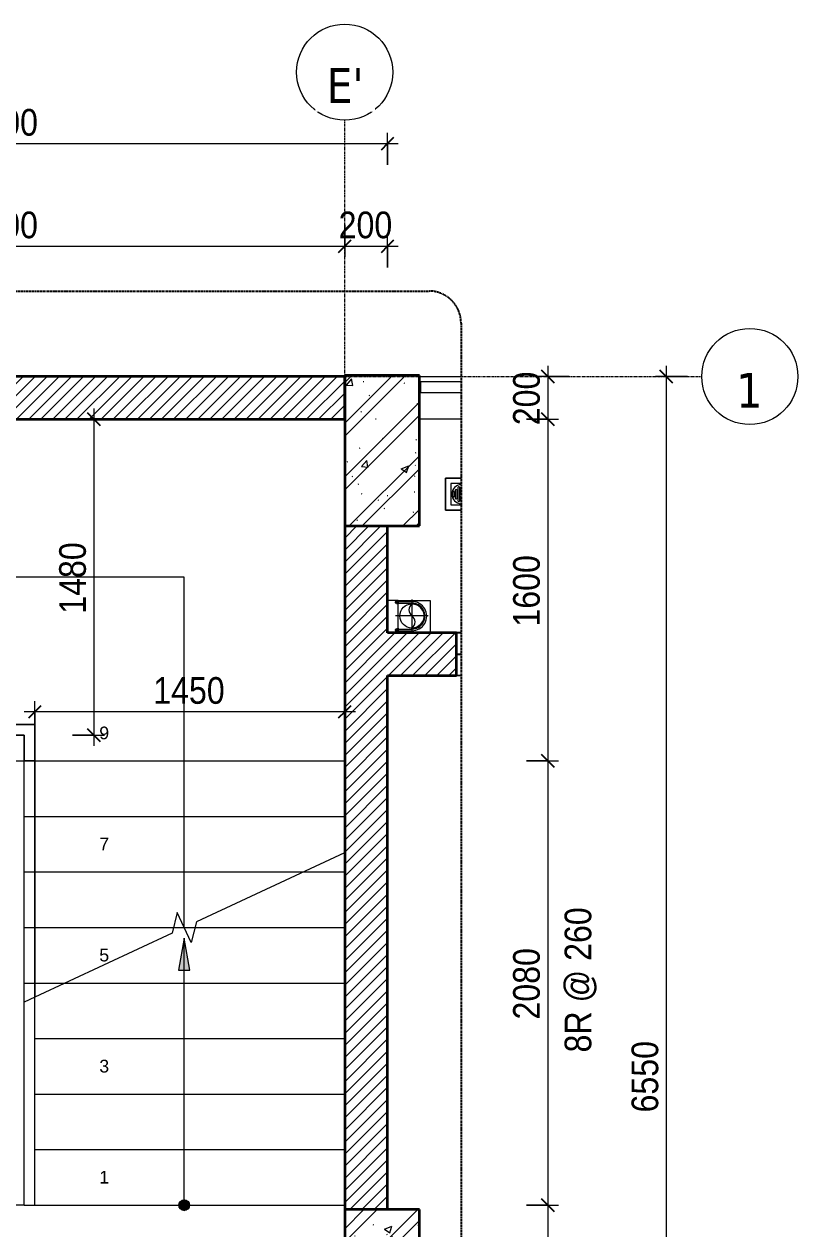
# Model space of a CAD drawing. Header units: millimetres. Extents: x 31919 to 91448, y -42770 to 34550.
# Drawn here: x 43649 to 47272, y -37644 to -32003 of the extents above; entities that cross this region are included whole.
import ezdxf

# ---------------------------------------------------------------- set-up
doc = ezdxf.new("R2010")
doc.units = ezdxf.units.MM
for name, pattern in [('Dash - Tight', [4.5, 3, -1.5]), ('Grid Line', [22.225, 12.7, -3.175, 3.175, -3.175]), ('Hidden', [7.14375, 4.7625, -2.38125]), ('IMPORT-CENTER _2_', [40.64, 25.4, -5.08, 5.08, -5.08]), ('Overhead', [3.96875, 2.38125, -1.5875])]:
    doc.linetypes.add(name, pattern=pattern)
for name, color, linetype, lineweight in [('0-3', 10, 'Continuous', 5), ('A-ANNO-DIMS', 211, 'Continuous', 9), ('A-ANNO-DIMS-50', 211, 'Continuous', 9), ('A-DETL-GENF-1', 92, 'Dash - Tight', 18), ('A-DETL-GENF-2', 254, 'Continuous', 18), ('A-DETL-GENF-3', 92, 'Hidden', 25), ('A-DETL-MBND-1', 253, 'Continuous', 18), ('A-DETL-MEDM', 33, 'Continuous', 35), ('A-DOOR', 31, 'Continuous', 18), ('A-DOOR-FRAM', 31, 'Continuous', 25), ('A-FLOR-1', 250, 'Continuous', 18), ('A-FLOR-HRAL', 11, 'Continuous', 18), ('A-FLOR-HRAL-1', 11, 'Continuous', 25), ('A-WALL', 113, 'Continuous', 18), ('A-WALL-1', 113, 'Continuous', 35), ('A-WALL-PATT-1', 111, 'Continuous', 18), ('G-IMPT', 8, 'Continuous', 18), ('G-IMPT-3', 8, 'IMPORT-CENTER _2_', 18), ('M-EQPM', 50, 'Continuous', 18), ('M-EQPM-1', 250, 'Continuous', 18), ('S-COLS-1', 9, 'Continuous', 5), ('S-COLS-2', 7, 'Continuous', 35), ('S-GRID-1', 1, 'Grid Line', 9), ('S-GRID-IDEN', 1, 'Continuous', 9), ('S-STRS', 31, 'Continuous', 18), ('S-STRS-ANNO', 31, 'Continuous', 18), ('S-STRS-MBND', 31, 'Overhead', 18), ('S-STRS-MBND-1', 31, 'Continuous', 18)]:
    doc.layers.add(name, color=color, linetype=linetype, lineweight=lineweight)
doc.styles.add('Arial', font='arial.ttf', dxfattribs={"height": 59.53})
doc.styles.add('Tahoma_B', font='tahomabd.ttf', dxfattribs={"height": 162.5})
doc.styles.add('UTM Avo', font='', dxfattribs={"width": 0.9, "height": 125})
doc.styles.get('UTM Avo').set_extended_font_data('UTM Avo')
doc.dimstyles.new('1_Dim_chi_tiet_2_5', dxfattribs={"dimscale": 304.8, "dimtxt": 124.912619, "dimasz": 0.19685, "dimexe": 0.164042, "dimexo": 0.0625, "dimgap": 0.016404, "dimtad": 1, "dimdec": 0, "dimrnd": 5, "dimzin": 0, "dimdsep": 46, "dimtxsty": 'UTM Avo', "dimblk1": 'OBLIQUE', "dimblk2": 'OBLIQUE', "dimsah": 1, "dimcen": 0.09, "dimdle": 0.164042, "dimazin": 0, "dimtfac": 1, "dimtdec": 4, "dimtix": 1, "dimtmove": 0, "dimatfit": 3, "dimfxl": 0.328084, "dimfxlon": 1, "dimtvp": 1, "dimtolj": 1, "dimtzin": 0, "dimarcsym": 2})
pattern_1 = [(45, (8113.044, 0), (-28.28427, 28.28427), [])]

# ---------------------------------------------------------------- blocks, each defined once
blk = doc.blocks.new('NCV_TKTC_KET CAU_rvt-2-TKCS_THANG BỘ TB2 - MẶT BẰNG TẦNG 2-7')
at = {"layer": 'S-COLS-1'}
blk.add_hatch(color=256, dxfattribs=at).paths.add_polyline_path([(37036.9, -34352.6), (37037.4, -34352.6), (37036.9, -33652.6)])
at = {"layer": 'A-FLOR-1'}
for p, q in [((35535.6, -37532.6), (35336.5, -37532.6)), ((37036.9, -37532.6), (37035.6, -37532.6))]:
    blk.add_line(p, q, dxfattribs=at)
at = {"layer": 'S-COLS-2'}
blk.add_line((37036.9, -33652.6), (37036.9, -34352.6), dxfattribs=at)
blk = doc.blocks.new('THU NUOC - THU NUOC-461820-TKCS_THANG BỘ TB2 - MẶT BẰNG TẦNG 2-7')
at = {"layer": 'A-DETL-MBND-1'}
for p, q in [((-66.3, 70.6), (-66.3, 41)), ((83.7, 70.6), (-66.3, 70.6)), ((83.7, 41), (83.7, 70.6)), ((58.7, 45.6), (-41.3, 45.6)), ((-41.3, 45.6), (-41.3, 41)), ((58.7, 41), (58.7, 45.6))]:
    blk.add_line(p, q, dxfattribs=at)
blk = doc.blocks.new('THU NUOC - THU NUOC-455054-TKCS_THANG BỘ TB2 - MẶT BẰNG TẦNG 2-7')
at = {"layer": 'A-DETL-MBND-1'}
for p, q in [((-66.3, -70.6), (-66.3, 2.5)), ((-41.3, 2.5), (-41.3, -45.6)), ((0.7, 1.2), (-23.3, 1.2)), ((0.7, 2.5), (0.7, 1.2)), ((16.7, 1.2), (16.7, 2.5)), ((40.9, 1.2), (16.7, 1.2)), ((58.7, -45.6), (58.7, 2.5)), ((83.7, 2.5), (83.7, -70.6)), ((-41.3, -45.6), (58.7, -45.6)), ((-23.3, -4.8), (40.9, -4.8)), ((40.9, -10.8), (-23.3, -10.8)), ((-11, -17.3), (28.5, -17.3)), ((28.5, -23.3), (-11, -23.3)), ((-1.1, -29.6), (18.5, -29.6)), ((18.5, -35.6), (-1.1, -35.6)), ((83.7, -70.6), (-66.3, -70.6))]:
    blk.add_line(p, q, dxfattribs=at)
for centre, radius, start, end in [((8.7, 4.4), 45, 182.4613, 357.5387), ((8.7, 4.4), 45, 182.4613, 357.5387), ((-23.3, 4.2), 3, 225, 270), ((40.9, 4.2), 3, 270, 315), ((-23.3, -7.8), 3, 90, 270), ((-11, -20.3), 3, 90, 270), ((-1.1, -32.6), 3, 90, 270), ((18.5, -32.6), 3, 270, 90), ((28.5, -20.3), 3, 270, 90), ((40.9, -7.8), 3, 270, 90)]:
    blk.add_arc(centre, radius, start, end, dxfattribs=at)
blk = doc.blocks.new('NCV_TKTC_TANG 2_rvt-2-TKCS_THANG BỘ TB2 - MẶT BẰNG TẦNG 2-7')
at = {"layer": 'A-FLOR-1'}
for p, q in [((37560.7, -34952.6), (37560.7, -35052.6)), ((37581.8, -35052.6), (37560.3, -35052.6)), ((37560.7, -35052.6), (37581.8, -35052.6))]:
    blk.add_line(p, q, dxfattribs=at)
at = {"layer": 'M-EQPM-1'}
for name, p, rotation in [('THU NUOC - THU NUOC-461820-TKCS_THANG BỘ TB2 - MẶT BẰNG TẦNG 2-7', (33294.6, -34194.9), 270.0000000000001), ('THU NUOC - THU NUOC-455054-TKCS_THANG BỘ TB2 - MẶT BẰNG TẦNG 2-7', (37579.2, -34194.9), 269.9999999999994)]:
    blk.add_blockref(name, p, dxfattribs=dict(at, rotation=rotation))
blk = doc.blocks.new('Top Rail Type - Top Rail_Internal_-950603-TKCS_THANG BỘ TB2 - MẶT BẰNG TẦNG 2-7')
at = {"layer": 'A-FLOR-HRAL'}
for p, q in [((35282.3, 35586), (35452.6, 35586)), ((35282.3, 35286.5), (35282.3, 35586)), ((35452.6, 35586), (36558.8, 35586)), ((35452.6, 35586), (35452.6, 35536)), ((35452.6, 35536), (35332.3, 35536)), ((35332.3, 35536), (35332.3, 35336.5)), ((36582.1, 35536), (35452.6, 35536)), ((35332.3, 35286.5), (35332.3, 35336.5)), ((35332.3, 35336.5), (35452.6, 35336.5)), ((35452.6, 35286.5), (35452.6, 35336.5)), ((35452.6, 35336.5), (37532.6, 35336.5)), ((37532.6, 35336.5), (37532.6, 35286.5)), ((35307.6, 35286.5), (35282.3, 35286.5)), ((35452.6, 35286.5), (35332.3, 35286.5)), ((37532.6, 35286.5), (35452.6, 35286.5))]:
    blk.add_line(p, q, dxfattribs=at)
blk = doc.blocks.new('Top Rail Type - Top Rail_Internal_-V8-TKCS_THANG BỘ TB2 - MẶT BẰNG TẦNG 2-7')
at = {"layer": 'A-FLOR-HRAL'}
for p, q in [((35282.3, 35586), (35282.3, 35286.5)), ((35452.6, 35586), (35282.3, 35586)), ((36558.8, 35586), (35452.6, 35586)), ((35332.3, 35536), (35332.3, 35336.5)), ((35452.6, 35536), (35332.3, 35536)), ((36582.1, 35536), (35452.6, 35536)), ((35332.3, 35336.5), (35452.6, 35336.5)), ((35452.6, 35336.5), (37532.6, 35336.5)), ((37532.6, 35336.5), (37532.6, 35286.5)), ((35307.3, 35286.5), (35452.6, 35286.5)), ((35452.6, 35286.5), (37532.6, 35286.5))]:
    blk.add_line(p, q, dxfattribs=at)
blk = doc.blocks.new('Top Rail Type - Top Rail_Internal_-952807-TKCS_THANG BỘ TB2 - MẶT BẰNG TẦNG 2-7')
at = {"layer": 'A-FLOR-HRAL'}
for p, q in [((36558.8, 35586), (36582.1, 35536)), ((37532.6, 35586), (36558.8, 35586)), ((37532.6, 35536), (37532.6, 35586)), ((37532.6, 35536), (36582.1, 35536))]:
    blk.add_line(p, q, dxfattribs=at)
blk = doc.blocks.new('TKTC_XREF_251221_MB TANG 2-7 - TKTC_XREF_260130_MB TANG 2-5_dwg_$cc-4746808-TKCS_THANG BỘ TB2 - MẶT BẰNG TẦNG 2-7')
at = {"layer": 'G-IMPT-3'}
for p, q in [((0, -0.673), (0, 0.673)), ((-0.673, 0), (0.673, 0))]:
    blk.add_line(p, q, dxfattribs=at)
at = {"layer": 'M-EQPM'}
blk.add_circle((0, 0), 0.5, dxfattribs=at)
for centre, radius, start, end in [((0, 0), 0.5, 90, 270), ((0.188, 0.25), 0.313, 126.8699, 233.1301), ((-0.188, -0.25), 0.313, 306.8699, 53.1301)]:
    blk.add_arc(centre, radius, start, end, dxfattribs=at)
blk = doc.blocks.new('TKTC_XREF_251221_MB TANG 2-7 - TKTC_XREF_260130_MB TANG 2-5_dwg_CUM U_DN100-4746796-TKCS_THANG BỘ TB2 - MẶT BẰNG TẦNG 2-7')
at = {"layer": 'G-IMPT'}
blk.add_hatch(color=256, dxfattribs=at).paths.add_polyline_path([(0, -61), (15.8, -58.9), (30.5, -52.8), (43.1, -43.1), (52.8, -30.5), (58.9, -15.8), (61, 0), (58.9, 15.8), (52.8, 30.5), (43.1, 43.1), (30.5, 52.8), (15.8, 58.9), (0, 61), (0, 57), (14.8, 55.1), (28.5, 49.4), (40.3, 40.3), (49.4, 28.5), (55.1, 14.8), (57, 0), (55.1, -14.8), (49.4, -28.5), (40.3, -40.3), (28.5, -49.4), (14.8, -55.1), (0, -57)])
for p, q in [((-79.1, 66.6), (-79.1, 63.4)), ((-76.6, 66.6), (-76.6, 63.4)), ((-74.6, 66.6), (-74.6, 63.4)), ((-72.7, 69.3), (-72.7, 60.7)), ((-66.9, 67.9), (-71.7, 67.9)), ((-66.9, 62.1), (-71.7, 62.1)), ((-65, 69), (0, 69)), ((-79.1, -63.4), (-79.1, -66.6)), ((-76.6, -63.4), (-76.6, -66.6)), ((-74.6, -63.4), (-74.6, -66.6)), ((-72.7, -60.7), (-72.7, -69.3)), ((-66.9, -62.1), (-71.7, -62.1)), ((-66.9, -67.9), (-71.7, -67.9)), ((-65, -69), (0, -69))]:
    blk.add_line(p, q, dxfattribs=at)
at = {"layer": 'G-IMPT', "flags": 128}
for points in [[(-72.7, 67.6), (-78.1, 67.6), (-78.1, 62.4), (-72.7, 62.4)], [(-71.7, 59.2), (-66.9, 59.2), (-66.9, 70.8), (-71.7, 70.8)], [(-66.9, 70.8), (-66.9, 72.7), (-65, 72.7), (-65, 57.3), (-66.9, 57.3), (-66.9, 59.2)], [(-65, 61), (0, 61), (0, 57)], [(-72.7, -62.4), (-78.1, -62.4), (-78.1, -67.6), (-72.7, -67.6)], [(-71.7, -70.8), (-66.9, -70.8), (-66.9, -59.2), (-71.7, -59.2)], [(-66.9, -59.2), (-66.9, -57.3), (-65, -57.3), (-65, -72.7), (-66.9, -72.7), (-66.9, -70.8)], [(-65, -61), (0, -61), (0, -57)]]:
    blk.add_lwpolyline(points, dxfattribs=at)
at = {"layer": 'G-IMPT'}
for centre, radius, start, end in [((-78.1, 66.6), 0.96, 90, 180), ((-78.1, 63.4), 0.96, 180, 270), ((-71.1, 69.3), 1.56, 112.6199, 247.3801), ((-67.9, 65), 4.8, 143.1301, 216.8699), ((-71.1, 60.7), 1.56, 112.6199, 247.3801), ((0, 0), 69, 270, 90), ((0, 0), 61, 270, 90), ((0, 0), 57, 270, 90), ((-78.1, -63.4), 0.96, 90, 180), ((-78.1, -66.6), 0.96, 180, 270), ((-71.1, -60.7), 1.56, 112.6199, 247.3801), ((-67.9, -65), 4.8, 143.1301, 216.8699), ((-71.1, -69.3), 1.56, 112.6199, 247.3801)]:
    blk.add_arc(centre, radius, start, end, dxfattribs=at)
blk = doc.blocks.new('TKTC_XREF_251221_MB TANG 2-7 - TKTC_XREF_260130_MB TANG 2-5_dwg_THU NUOC - THU NUOC-444531-TKCS_MB TẦNG 1-4746804-TKCS_THANG BỘ TB2 - MẶT BẰNG TẦNG 2-7')
at = {"layer": 'G-IMPT'}
for p, q in [((-23.3, -13.6), (40.9, -13.6)), ((40.9, -19.6), (-23.3, -19.6)), ((-11, -26.1), (28.5, -26.1)), ((28.5, -32.1), (-11, -32.1)), ((-1.1, -38.5), (18.5, -38.5)), ((18.5, -44.5), (-1.1, -44.5)), ((58.7, -54.4), (58.7, -6.3)), ((83.7, -79.4), (83.7, -6.3))]:
    blk.add_line(p, q, dxfattribs=at)
at = {"layer": 'G-IMPT', "flags": 128}
for points in [[(-66.3, -6.3), (-66.3, -79.4), (83.7, -79.4)], [(-41.3, -6.3), (-41.3, -54.4), (58.7, -54.4)], [(0.7, -6.3), (0.7, -7.2), (-23.3, -7.2)], [(40.9, -7.2), (16.7, -7.2), (16.7, -6.3)]]:
    blk.add_lwpolyline(points, dxfattribs=at)
at = {"layer": 'G-IMPT'}
for centre, radius, start, end in [((8.7, -4.4), 45, 182.5482, 357.4518), ((8.7, -4.4), 45, 182.5482, 357.4518), ((-23.3, -16.6), 3, 90, 270), ((-23.3, -4.2), 3, 244.125, 270), ((-11, -29.1), 3, 90, 270), ((-1.1, -41.5), 3, 90, 270), ((18.5, -41.5), 3, 270, 90), ((28.5, -29.1), 3, 270, 90), ((40.9, -4.2), 3, 270, 295.875), ((40.9, -16.6), 3, 270, 90)]:
    blk.add_arc(centre, radius, start, end, dxfattribs=at)
blk = doc.blocks.new('TKTC_XREF_251221_MB TANG 2-7 - TKTC_XREF_260130_MB TANG 2-5_dwg_THU NUOC - THU NUOC-444531-TKCS_MB TẦNG 1-V9-TKCS_THANG BỘ TB2 - MẶT BẰNG TẦNG 2-7')
at = {"layer": 'G-IMPT', "flags": 128}
for points in [[(83.7, 44.2), (83.7, 70.6), (-66.3, 70.6), (-66.3, 44.2)], [(58.7, 44.2), (58.7, 45.6), (-41.3, 45.6), (-41.3, 44.2)]]:
    blk.add_lwpolyline(points, dxfattribs=at)
blk = doc.blocks.new('TKTC_XREF_251221_MB TANG 2-7 - TKTC_XREF_251221_MB TANG 2-7-2039446-TKCS_THANG BỘ TB2 - MẶT BẰNG TẦNG 2-7')
at = {"layer": 'M-EQPM'}
for p, q in [((1049.4, 20199.8), (1199.8, 20199.8)), ((1049.4, 20050.1), (1049.4, 20199.8)), ((1199.8, 20199.8), (1199.8, 20050.1)), ((1049.2, 20050), (1049.5, 20000.2)), ((1199.6, 20050), (1049.2, 20050)), ((1199.8, 20050.1), (1049.4, 20050.1)), ((1200, 20000.2), (1199.6, 20050)), ((1049.5, 20000.2), (1200, 20000.2)), ((1000.4, 16297.7), (1150.1, 16297.7)), ((1000.4, 16147.3), (1000.4, 16297.7)), ((1150.1, 16297.7), (1150.1, 16147.3)), ((1200, 16297.9), (1150.2, 16297.5)), ((1150.2, 16297.5), (1150.2, 16147.1)), ((1150.1, 16147.3), (1000.4, 16147.3)), ((1150.2, 16147.1), (1200, 16147.4))]:
    blk.add_line(p, q, dxfattribs=at)
for name, p in [('TKTC_XREF_251221_MB TANG 2-7 - TKTC_XREF_260130_MB TANG 2-5_dwg_THU NUOC - THU NUOC-444531-TKCS_MB TẦNG 1-4746804-TKCS_THANG BỘ TB2 - MẶT BẰNG TẦNG 2-7', (542.3, 20351.2)), ('TKTC_XREF_251221_MB TANG 2-7 - TKTC_XREF_260130_MB TANG 2-5_dwg_THU NUOC - THU NUOC-444531-TKCS_MB TẦNG 1-V9-TKCS_THANG BỘ TB2 - MẶT BẰNG TẦNG 2-7', (542.3, 16054.4))]:
    blk.add_blockref(name, p)
for name, p, xscale, yscale, zscale, rotation in [('TKTC_XREF_251221_MB TANG 2-7 - TKTC_XREF_260130_MB TANG 2-5_dwg_$cc-4746808-TKCS_THANG BỘ TB2 - MẶT BẰNG TẦNG 2-7', (1121, 20115), 113.7150000000073, 113.7150000000073, 113.7150000000073, 269.9990086637467), ('TKTC_XREF_251221_MB TANG 2-7 - TKTC_XREF_260130_MB TANG 2-5_dwg_CUM U_DN100-4746796-TKCS_THANG BỘ TB2 - MẶT BẰNG TẦNG 2-7', (1121.9, 20115), 0.9975000000000007, 0.9975000000000007, 0.9975000000000007, 90.00099133829461), ('TKTC_XREF_251221_MB TANG 2-7 - TKTC_XREF_260130_MB TANG 2-5_dwg_$cc-4746808-TKCS_THANG BỘ TB2 - MẶT BẰNG TẦNG 2-7', (1085.2, 16218.9), 113.7150000000073, 113.7150000000073, 113.7150000000073, 359.9990086636432), ('TKTC_XREF_251221_MB TANG 2-7 - TKTC_XREF_260130_MB TANG 2-5_dwg_CUM U_DN100-4746796-TKCS_THANG BỘ TB2 - MẶT BẰNG TẦNG 2-7', (1085.2, 16219.8), 0.9975000000000006, 0.9975000000000006, 0.9975000000000006, 180.000991338195)]:
    blk.add_blockref(name, p, dxfattribs=dict(xscale=xscale, yscale=yscale, zscale=zscale, rotation=rotation))
blk = doc.blocks.new('Railing - 50 x 10mm-1251311-TKCS_THANG BỘ TB2 - MẶT BẰNG TẦNG 2-7')
at = {"layer": 'A-FLOR-HRAL-1'}
for p, q in [((25, 5), (-25, 5)), ((-25, 5), (-25, 0)), ((25, 0), (25, 5))]:
    blk.add_line(p, q, dxfattribs=at)
blk = doc.blocks.new('Railing - Railing-3231146-TKCS_THANG BỘ TB2 - MẶT BẰNG TẦNG 2-7')
at = {"layer": 'A-FLOR-HRAL'}
for p, q in [((33677.6, 37581.8), (33677.6, 37391.9)), ((33727.6, 37391.9), (33727.6, 37581.8))]:
    blk.add_line(p, q, dxfattribs=at)
blk.add_blockref('Railing - 50 x 10mm-1251311-TKCS_THANG BỘ TB2 - MẶT BẰNG TẦNG 2-7', (33702.6, 37386.9))
blk = doc.blocks.new('DEG_02-DEG_03 - DEG_02-2500x2400mm-CỬA ĐI 02 CÁNH TRƯỢT-625766-TKCS_THANG BỘ TB2 - MẶT BẰNG TẦNG 2-7')
at = {"layer": 'A-DOOR-FRAM'}
for p, q in [((-1228.6, 100), (-1250, 100)), ((-1250, 100), (-1250, 0)), ((-1250, 0), (-1228.6, 0))]:
    blk.add_line(p, q, dxfattribs=at)
blk = doc.blocks.new('BORDER VIEW - BORDER VIEW-1914981-TKCS_THANG BỘ TB2 - MẶT BẰNG TẦNG 2-7')
at = {"layer": 'A-DETL-GENF-3'}
for p, q in [((150, 4246.2), (7053.7, 4246.2)), ((0, 150), (0, 4096.2))]:
    blk.add_line(p, q, dxfattribs=at)
blk.add_arc((150, 4096.2), 150, 90, 180, dxfattribs=at)
blk = doc.blocks.new('Grid - M_Grid Head - Circle-353313-TKCS_THANG BỘ TB2 - MẶT BẰNG TẦNG 2-7')
at = {"layer": 'S-GRID-IDEN'}
blk.add_circle((0, 0), 4.5, dxfattribs=at)
blk = doc.blocks.new('DIMBLOCK40-TKCS_THANG BỘ TB2 - MẶT BẰNG TẦNG 2-7')
at = {"layer": 'A-ANNO-DIMS-50'}
for p, q in [((46100.8, -33602.6), (46100.8, -33852.6)), ((46200.8, -33652.6), (46050.8, -33652.6)), ((46100.8, -33652.6), (46200.8, -33652.6)), ((46000.8, -33852.6), (46150.8, -33852.6)), ((46100.8, -33852.6), (46000.8, -33852.6))]:
    blk.add_line(p, q, dxfattribs=at)
at = {"layer": 'A-ANNO-DIMS-50', "lineweight": 25}
for p, q in [((46100.8, -33652.6), (46070.8, -33622.6)), ((46100.8, -33652.6), (46130.8, -33682.6)), ((46100.8, -33852.6), (46070.8, -33822.6)), ((46100.8, -33852.6), (46130.8, -33882.6))]:
    blk.add_line(p, q, dxfattribs=at)
at = {"layer": 'A-ANNO-DIMS-50', "color": 0, "insert": (45938.4, -33880.9), "char_height": 125, "width": 308.118, "attachment_point": 1, "rotation": 90, "line_spacing_factor": 1.110334, "style": 'UTM Avo'}
blk.add_mtext('200', dxfattribs=at)
blk = doc.blocks.new('_Oblique')
at = {"color": 0, "linetype": 'ByBlock', "lineweight": -2}
blk.add_line((-0.5, -0.5), (0.5, 0.5), dxfattribs=at)
blk = doc.blocks.new('DIMBLOCK41-TKCS_THANG BỘ TB2 - MẶT BẰNG TẦNG 2-7')
at = {"layer": 'A-ANNO-DIMS-50', "lineweight": 25}
for p, q in [((46100.8, -33852.6), (46070.8, -33822.6)), ((46100.8, -33852.6), (46130.8, -33882.6)), ((46100.8, -35452.6), (46070.8, -35422.6)), ((46100.8, -35452.6), (46130.8, -35482.6))]:
    blk.add_line(p, q, dxfattribs=at)
at = {"layer": 'A-ANNO-DIMS-50'}
for p, q in [((46000.8, -33852.6), (46150.8, -33852.6)), ((46100.8, -33852.6), (46000.8, -33852.6)), ((46100.8, -33852.6), (46100.8, -35452.6)), ((46000.8, -35452.6), (46150.8, -35452.6)), ((46100.8, -35452.6), (46000.8, -35452.6))]:
    blk.add_line(p, q, dxfattribs=at)
at = {"layer": 'A-ANNO-DIMS-50', "color": 0, "insert": (45938.4, -34823.7), "char_height": 125, "width": 410.824, "attachment_point": 1, "rotation": 90, "line_spacing_factor": 1.110334, "style": 'UTM Avo'}
blk.add_mtext('1600', dxfattribs=at)
blk = doc.blocks.new('DIMBLOCK42-TKCS_THANG BỘ TB2 - MẶT BẰNG TẦNG 2-7')
at = {"layer": 'A-ANNO-DIMS-50', "lineweight": 25}
for p, q in [((46100.8, -35452.6), (46070.8, -35422.6)), ((46100.8, -35452.6), (46130.8, -35482.6)), ((46100.8, -37532.6), (46070.8, -37502.6)), ((46100.8, -37532.6), (46130.8, -37562.6))]:
    blk.add_line(p, q, dxfattribs=at)
at = {"layer": 'A-ANNO-DIMS-50'}
for p, q in [((46000.8, -35452.6), (46150.8, -35452.6)), ((46100.8, -35452.6), (46000.8, -35452.6)), ((46100.8, -35452.6), (46100.8, -37532.6)), ((46000.8, -37532.6), (46150.8, -37532.6)), ((46100.8, -37532.6), (46000.8, -37532.6))]:
    blk.add_line(p, q, dxfattribs=at)
at = {"layer": 'A-ANNO-DIMS-50', "color": 0, "char_height": 125, "attachment_point": 1, "rotation": 90, "line_spacing_factor": 1.110334, "style": 'UTM Avo'}
for s, insert, width in [('8R @ 260', (46179.7, -36817.6), 780.01), ('2080', (45938.4, -36663.7), 410.824)]:
    blk.add_mtext(s, dxfattribs=dict(at, insert=insert, width=width))
blk = doc.blocks.new('DIMBLOCK43-TKCS_THANG BỘ TB2 - MẶT BẰNG TẦNG 2-7')
at = {"layer": 'A-ANNO-DIMS-50', "lineweight": 25}
for p, q in [((46100.8, -37532.6), (46070.8, -37502.6)), ((46100.8, -37532.6), (46130.8, -37562.6)), ((46100.8, -40002.6), (46070.8, -39972.6)), ((46100.8, -40002.6), (46130.8, -40032.6))]:
    blk.add_line(p, q, dxfattribs=at)
at = {"layer": 'A-ANNO-DIMS-50'}
for p, q in [((46000.8, -37532.6), (46150.8, -37532.6)), ((46100.8, -37532.6), (46000.8, -37532.6)), ((46100.8, -37532.6), (46100.8, -40002.6)), ((46000.8, -40002.6), (46150.8, -40002.6)), ((46100.8, -40002.6), (46000.8, -40002.6))]:
    blk.add_line(p, q, dxfattribs=at)
at = {"layer": 'A-ANNO-DIMS-50', "color": 0, "insert": (45938.4, -38938.7), "char_height": 125, "width": 410.824, "attachment_point": 1, "rotation": 90, "line_spacing_factor": 1.110334, "style": 'UTM Avo'}
blk.add_mtext('2470', dxfattribs=at)
blk = doc.blocks.new('DIMBLOCK45-TKCS_THANG BỘ TB2 - MẶT BẰNG TẦNG 2-7')
at = {"layer": 'A-ANNO-DIMS-50'}
for p, q in [((46655.5, -33602.6), (46655.5, -40252.6)), ((46755.5, -33652.6), (46605.5, -33652.6)), ((46655.5, -33652.6), (46755.5, -33652.6)), ((46555.5, -40202.6), (46705.5, -40202.6)), ((46655.5, -40202.6), (46555.5, -40202.6))]:
    blk.add_line(p, q, dxfattribs=at)
at = {"layer": 'A-ANNO-DIMS-50', "lineweight": 25}
for p, q in [((46655.5, -33652.6), (46625.5, -33622.6)), ((46655.5, -33652.6), (46685.5, -33682.6)), ((46655.5, -40202.6), (46625.5, -40172.6)), ((46655.5, -40202.6), (46685.5, -40232.6))]:
    blk.add_line(p, q, dxfattribs=at)
at = {"layer": 'A-ANNO-DIMS-50', "color": 0, "insert": (46493.1, -37098.7), "char_height": 125, "width": 410.824, "attachment_point": 1, "rotation": 90, "line_spacing_factor": 1.110334, "style": 'UTM Avo'}
blk.add_mtext('6550', dxfattribs=at)
blk = doc.blocks.new('DIMBLOCK53-TKCS_THANG BỘ TB2 - MẶT BẰNG TẦNG 2-7')
at = {"layer": 'A-ANNO-DIMS-50'}
for p, q in [((41950, -32942.9), (41950, -33092.9)), ((41950, -33042.9), (41950, -32942.9)), ((45150, -32942.9), (45150, -33092.9)), ((45150, -33042.9), (45150, -32942.9)), ((41950, -33042.9), (45150, -33042.9))]:
    blk.add_line(p, q, dxfattribs=at)
at = {"layer": 'A-ANNO-DIMS-50', "lineweight": 25}
for p, q in [((41950, -33042.9), (41920, -33072.9)), ((41950, -33042.9), (41980, -33012.9)), ((45150, -33042.9), (45120, -33072.9)), ((45150, -33042.9), (45180, -33012.9))]:
    blk.add_line(p, q, dxfattribs=at)
at = {"layer": 'A-ANNO-DIMS-50', "color": 0, "insert": (43378.8, -32880.5), "char_height": 125, "width": 410.824, "attachment_point": 1, "line_spacing_factor": 1.110334, "style": 'UTM Avo'}
blk.add_mtext('3200', dxfattribs=at)
blk = doc.blocks.new('DIMBLOCK54-TKCS_THANG BỘ TB2 - MẶT BẰNG TẦNG 2-7')
at = {"layer": 'A-ANNO-DIMS-50'}
for p, q in [((45150, -32942.9), (45150, -33092.9)), ((45150, -33042.9), (45150, -32942.9)), ((45350, -33142.9), (45350, -32992.9)), ((45150, -33042.9), (45400, -33042.9)), ((45350, -33042.9), (45350, -33142.9))]:
    blk.add_line(p, q, dxfattribs=at)
at = {"layer": 'A-ANNO-DIMS-50', "lineweight": 25}
for p, q in [((45150, -33042.9), (45120, -33072.9)), ((45150, -33042.9), (45180, -33012.9)), ((45350, -33042.9), (45320, -33072.9)), ((45350, -33042.9), (45380, -33012.9))]:
    blk.add_line(p, q, dxfattribs=at)
at = {"layer": 'A-ANNO-DIMS-50', "color": 0, "insert": (45121.6, -32880.5), "char_height": 125, "width": 308.118, "attachment_point": 1, "line_spacing_factor": 1.110334, "style": 'UTM Avo'}
blk.add_mtext('200', dxfattribs=at)
blk = doc.blocks.new('DIMBLOCK62-TKCS_THANG BỘ TB2 - MẶT BẰNG TẦNG 2-7')
at = {"layer": 'A-ANNO-DIMS-50'}
for p, q in [((41750, -32662.3), (41750, -32512.3)), ((45350, -32662.3), (45350, -32512.3)), ((41700, -32562.3), (45400, -32562.3)), ((41750, -32562.3), (41750, -32662.3)), ((45350, -32562.3), (45350, -32662.3))]:
    blk.add_line(p, q, dxfattribs=at)
at = {"layer": 'A-ANNO-DIMS-50', "lineweight": 25}
for p, q in [((41750, -32562.3), (41780, -32532.3)), ((45350, -32562.3), (45380, -32532.3)), ((41750, -32562.3), (41720, -32592.3)), ((45350, -32562.3), (45320, -32592.3))]:
    blk.add_line(p, q, dxfattribs=at)
at = {"layer": 'A-ANNO-DIMS-50', "color": 0, "insert": (43378.8, -32400), "char_height": 125, "width": 410.824, "attachment_point": 1, "line_spacing_factor": 1.110334, "style": 'UTM Avo'}
blk.add_mtext('3600', dxfattribs=at)
blk = doc.blocks.new('DIMBLOCK64-TKCS_THANG BỘ TB2 - MẶT BẰNG TẦNG 2-7')
at = {"layer": 'A-ANNO-DIMS-50'}
for p, q in [((43699, -35322.6), (43699, -35172.6)), ((45150, -35322.6), (45150, -35172.6)), ((45200, -35222.6), (43649, -35222.6)), ((43699, -35222.6), (43699, -35322.6)), ((45150, -35222.6), (45150, -35322.6))]:
    blk.add_line(p, q, dxfattribs=at)
at = {"layer": 'A-ANNO-DIMS-50', "lineweight": 25}
for p, q in [((43699, -35222.6), (43729, -35192.6)), ((45150, -35222.6), (45180, -35192.6)), ((43699, -35222.6), (43669, -35252.6)), ((45150, -35222.6), (45120, -35252.6))]:
    blk.add_line(p, q, dxfattribs=at)
at = {"layer": 'A-ANNO-DIMS-50', "color": 0, "insert": (44253.3, -35060.2), "char_height": 125, "width": 410.824, "attachment_point": 1, "line_spacing_factor": 1.110334, "style": 'UTM Avo'}
blk.add_mtext('1450', dxfattribs=at)
blk = doc.blocks.new('DIMBLOCK66-TKCS_THANG BỘ TB2 - MẶT BẰNG TẦNG 2-7')
at = {"layer": 'A-ANNO-DIMS-50', "lineweight": 25}
for p, q in [((43975.3, -33852.6), (43945.3, -33822.6)), ((43975.3, -33852.6), (44005.3, -33882.6)), ((43975.3, -35332.3), (43945.3, -35302.3)), ((43975.3, -35332.3), (44005.3, -35362.3))]:
    blk.add_line(p, q, dxfattribs=at)
at = {"layer": 'A-ANNO-DIMS-50'}
for p, q in [((43975.3, -33802.6), (43975.3, -35382.3)), ((44075.3, -33852.6), (43925.3, -33852.6)), ((43975.3, -33852.6), (44075.3, -33852.6)), ((43875.3, -35332.3), (44025.3, -35332.3)), ((43975.3, -35332.3), (43875.3, -35332.3))]:
    blk.add_line(p, q, dxfattribs=at)
at = {"layer": 'A-ANNO-DIMS-50', "color": 0, "insert": (43812.9, -34763.6), "char_height": 125, "width": 410.824, "attachment_point": 1, "rotation": 90, "line_spacing_factor": 1.110334, "style": 'UTM Avo'}
blk.add_mtext('1480', dxfattribs=at)

msp = doc.modelspace()

# ---------------------------------------------------------------- hatches: boundary and pattern name
at = {"layer": 'A-DETL-GENF-2'}
h = msp.add_hatch(dxfattribs=at)
h.set_pattern_fill('FP_2', color=256, style=0, pattern_type=2)
h.set_pattern_definition([(50, (8113.04, 0), (364.368, -31.8783), [38.1, -419.1]), (355, (8113.04, 0), (-70.4859, 382.1133), [30.48, -335.28]), (100.451, (8143.4, -2.66), (293.885, 350.2334), [32.38, -356.18]), (46.184, (8113.04, 101.6), (542.1585, -84.086), [57.15, -628.65]), (96.636, (8158.2, 94.6), (474.805, 494.8554), [48.57, -534.27]), (351.184, (8113.04, 101.6), (474.81, 494.85), [45.72, -502.92]), (21, (8163.84, 76.2), (303.2285, -204.5305), [38.1, -419.1]), (326, (8163.84, 76.2), (123.604, 368.376), [30.48, -335.28]), (71.451, (8189.1, 59.16), (426.8341, 163.8427), [32.38, -356.18]), (37.5, (8113.04, 0), (6.17665, 169.11015), [3.353, -327.863, 3.353, -337.007, -336.55]), (37.5, (8113.04, 0), (6.17665, 169.11015), [-671.576, 3.353, -333.197]), (7.5, (8113.04, 0), (133.6389, 200.3615), [3.353, -190.703, 3.353, -320.243, -128.27]), (7.5, (8113.04, 0), (133.6389, 200.3615), [-517.652, 3.353, -124.917]), (327.5, (7999.76, 0), (271.18182, -11.45836), [3.353, -123.647, 3.353, -392.887, -525.78]), (327.5, (7999.76, 0), (271.18182, -11.45836), [-523.24, 3.353, -522.427]), (317.5, (7948.96, 0), (296.2585, 50.8528), [3.353, -161.747, 3.353, -259.791, -373.38]), (317.5, (7948.96, 0), (296.2585, 50.8528), [-428.244, 3.353, -370.027]), (45, (8113.04, 0), (-125.7236, 125.7236), []), (45, (8113.04, 190.5), (-125.7236, 125.7236), [])])
h.paths.add_polyline_path([(41600, -38852.6), (41950, -38852.6), (41950, -37552.6), (41600, -37552.6)])
h.paths.add_polyline_path([(45150, -38852.6), (45500, -38852.6), (45500, -37552.6), (45150, -37552.6)])
h.paths.add_polyline_path([(41950, -34352.6), (41950, -33652.6), (41600, -33652.6), (41600, -34352.6), (41880.6, -34352.6)])
h.paths.add_polyline_path([(45341.7, -34352.6), (45500, -34352.6), (45500, -33647.6), (45150.4, -33647.6), (45150.4, -34352.6)])
at = {"layer": 'A-WALL-PATT-1'}
h = msp.add_hatch(dxfattribs=at)
h.set_pattern_fill('FP_1', color=256, style=0, pattern_type=2)
h.set_pattern_definition(pattern_1)
h.paths.add_polyline_path([(41950, -33852.6), (45150, -33852.6), (45150, -33652.6), (41950, -33652.6)])
h = msp.add_hatch(dxfattribs=at)
h.set_pattern_fill('FP_1', color=256, style=0, pattern_type=2)
h.set_pattern_definition(pattern_1)
h.paths.add_polyline_path([(45350, -37552.6), (45350, -34352.6), (45150, -34352.6), (45150, -37552.6)])
h = msp.add_hatch(dxfattribs=at)
h.set_pattern_fill('FP_1', color=256, style=0, pattern_type=2)
h.set_pattern_definition(pattern_1)
h.paths.add_polyline_path([(45350, -35052.6), (45673.4, -35052.6), (45673.4, -34852.6), (45350, -34852.6)])
at = {"layer": 'S-STRS-ANNO'}
for points in [[(44425.1, -36432.6), (44398.6, -36282.6), (44372.2, -36432.6)], [(44398.6, -37557.6), (44416.3, -37550.2), (44423.6, -37532.6), (44416.3, -37514.9), (44398.6, -37507.6), (44381, -37514.9), (44373.6, -37532.6), (44381, -37550.2)]]:
    msp.add_hatch(color=256, dxfattribs=at).paths.add_polyline_path(points)
h = msp.add_hatch(color=256, dxfattribs=at)
edge = h.paths.add_edge_path()
edge.add_arc((44398.6, -37532.6), 25, 0, 360)

# ---------------------------------------------------------------- linework, layer by layer
at = {"layer": 'A-DETL-MEDM'}
for p, q in [((45500, -33647.6), (45150.4, -33647.6)), ((45150.4, -33647.6), (45150.4, -34352.6)), ((45500, -34352.6), (45500, -33647.6)), ((45150.4, -34352.6), (45500, -34352.6)), ((45500, -37552.6), (45150, -37552.6)), ((45150, -37552.6), (45150, -38852.6)), ((45500, -38852.6), (45500, -37552.6))]:
    msp.add_line(p, q, dxfattribs=at)
at = {"layer": 'A-WALL'}
for p, q in [((45500, -33652.6), (45694.8, -33652.6)), ((45694.8, -33852.6), (45500, -33852.6)), ((45694.8, -35052.6), (45673.4, -35052.6))]:
    msp.add_line(p, q, dxfattribs=at)
at = {"layer": 'A-WALL-1'}
for p, q in [((45150, -33652.6), (41950, -33652.6)), ((45150, -33852.6), (45150, -33652.6)), ((41950, -33852.6), (45150, -33852.6)), ((45150, -34352.6), (45150, -37552.6)), ((45350, -34852.6), (45350, -34352.6)), ((45673.4, -34852.6), (45350, -34852.6)), ((45673.4, -35052.6), (45673.4, -34852.6)), ((45350, -37552.6), (45350, -35052.6)), ((45350, -35052.6), (45673.4, -35052.6))]:
    msp.add_line(p, q, dxfattribs=at)
at = {"layer": 'S-GRID-1'}
for p, q in [((45150, -33702.6), (45150, -32452.6)), ((41594.4, -33652.6), (45572.2, -33652.6)), ((45572.2, -33652.6), (46822.2, -33652.6)), ((45150, -40324.3), (45150, -33702.6))]:
    msp.add_line(p, q, dxfattribs=at)
at = {"layer": 'S-STRS'}
for p, q in [((45148.6, -35452.6), (45148.6, -33852.6)), ((43450, -35332.7), (43648.6, -35332.7)), ((43648.6, -35332.7), (43648.6, -35452.6)), ((43648.6, -35712.6), (43648.6, -35452.6)), ((43699, -35452.6), (45148.6, -35452.6)), ((45148.6, -35712.6), (45148.6, -35452.6)), ((43648.6, -35972.6), (43648.6, -35712.6)), ((43699, -35712.6), (45148.6, -35712.6)), ((45148.6, -35882.8), (45148.6, -35712.6)), ((45148.6, -35972.6), (45148.6, -35882.8)), ((43648.6, -36232.6), (43648.6, -35972.6)), ((43699, -35972.6), (44956.2, -35972.6)), ((44956.2, -35972.6), (45148.6, -35972.6)), ((45148.6, -36232.6), (45148.6, -35972.6)), ((43648.6, -36492.6), (43648.6, -36232.6)), ((43699, -36232.6), (44348.4, -36232.6)), ((44348.4, -36232.6), (44398.6, -36232.6)), ((44398.6, -36232.6), (44448.9, -36232.6)), ((44448.9, -36232.6), (45148.6, -36232.6)), ((45148.6, -36492.6), (45148.6, -36232.6)), ((43648.6, -36582.3), (43648.6, -36492.6)), ((43699, -36492.6), (43841.1, -36492.6)), ((43841.1, -36492.6), (45148.6, -36492.6)), ((45148.6, -36752.6), (45148.6, -36492.6)), ((43648.6, -36752.6), (43648.6, -36582.3)), ((43648.6, -37012.6), (43648.6, -36752.6)), ((43699, -36752.6), (45148.6, -36752.6)), ((45148.6, -37012.6), (45148.6, -36752.6)), ((43648.6, -37272.6), (43648.6, -37012.6)), ((43699, -37012.6), (45148.6, -37012.6)), ((45148.6, -37272.6), (45148.6, -37012.6)), ((43648.6, -37532.6), (43648.6, -37272.6)), ((43699, -37272.6), (45148.6, -37272.6)), ((45148.6, -37532.6), (45148.6, -37272.6)), ((43699, -37532.6), (45148.6, -37532.6))]:
    msp.add_line(p, q, dxfattribs=at)
at = {"layer": 'S-STRS-ANNO'}
for p, q in [((44398.6, -34592.6), (42700, -34592.6)), ((44398.6, -35452.6), (44398.6, -34592.6)), ((44398.6, -35712.6), (44398.6, -35452.6)), ((44398.6, -35972.6), (44398.6, -35712.6)), ((44398.6, -36232.6), (44398.6, -35972.6)), ((44398.6, -36282.6), (44372.2, -36432.6)), ((44398.6, -36492.6), (44398.6, -36282.6)), ((44425.1, -36432.6), (44398.6, -36282.6)), ((44372.2, -36432.6), (44425.1, -36432.6)), ((44398.6, -36752.6), (44398.6, -36492.6)), ((44398.6, -37012.6), (44398.6, -36752.6)), ((44398.6, -37272.6), (44398.6, -37012.6)), ((44398.6, -37532.6), (44398.6, -37272.6)), ((44381, -37514.9), (44373.6, -37532.6)), ((44398.6, -37507.6), (44381, -37514.9)), ((44416.3, -37514.9), (44398.6, -37507.6)), ((44423.6, -37532.6), (44416.3, -37514.9)), ((44373.6, -37532.6), (44381, -37550.2)), ((44381, -37550.2), (44398.6, -37557.6)), ((44398.6, -37557.6), (44416.3, -37550.2)), ((44416.3, -37550.2), (44423.6, -37532.6))]:
    msp.add_line(p, q, dxfattribs=at)
msp.add_circle((44398.6, -37532.6), 25, dxfattribs=at)
at = {"layer": 'S-STRS-MBND'}
for p, q in [((45148.6, -33852.6), (41950, -33852.6)), ((45148.6, -35452.6), (45148.6, -33852.6)), ((43450, -35452.6), (43648.6, -35452.6)), ((43648.6, -35452.6), (45148.6, -35452.6)), ((43648.6, -36582.3), (43648.6, -35452.6)), ((45148.6, -35882.8), (45148.6, -35452.6)), ((43648.6, -35712.6), (45148.6, -35712.6)), ((43648.6, -35972.6), (44956.2, -35972.6)), ((43648.6, -36232.6), (44348.4, -36232.6)), ((44398.6, -36232.6), (44448.9, -36232.6)), ((43648.6, -36492.6), (43841.1, -36492.6))]:
    msp.add_line(p, q, dxfattribs=at)
at = {"layer": 'S-STRS-MBND-1'}
for p, q in [((45148.6, -35882.8), (44455.3, -36206.2)), ((44365.6, -36161.8), (44342, -36259)), ((44431.6, -36303.4), (44365.6, -36161.8)), ((44455.3, -36206.2), (44431.6, -36303.4)), ((44342, -36259), (43699, -36558.8))]:
    msp.add_line(p, q, dxfattribs=at)

# ---------------------------------------------------------------- block references
at = {"layer": '0-3'}
for name in ['NCV_TKTC_KET CAU_rvt-2-TKCS_THANG BỘ TB2 - MẶT BẰNG TẦNG 2-7', 'NCV_TKTC_TANG 2_rvt-2-TKCS_THANG BỘ TB2 - MẶT BẰNG TẦNG 2-7']:
    msp.add_blockref(name, (8113, 0), dxfattribs=at)
at = {"layer": 'A-DETL-GENF-1', "rotation": 270.0000000000001}
msp.add_blockref('BORDER VIEW - BORDER VIEW-1914981-TKCS_THANG BỘ TB2 - MẶT BẰNG TẦNG 2-7', (41448.6, -33252.6), dxfattribs=at)
at = {"layer": 'A-DOOR'}
msp.add_blockref('DEG_02-DEG_03 - DEG_02-2500x2400mm-CỬA ĐI 02 CÁNH TRƯỢT-625766-TKCS_THANG BỘ TB2 - MẶT BẰNG TẦNG 2-7', (46923.4, -34952.6), dxfattribs=at)
at = {"layer": 'A-FLOR-HRAL', "rotation": 270.0000000000001}
for name in ['Railing - Railing-3231146-TKCS_THANG BỘ TB2 - MẶT BẰNG TẦNG 2-7', 'Top Rail Type - Top Rail_Internal_-950603-TKCS_THANG BỘ TB2 - MẶT BẰNG TẦNG 2-7', 'Top Rail Type - Top Rail_Internal_-V8-TKCS_THANG BỘ TB2 - MẶT BẰNG TẦNG 2-7', 'Top Rail Type - Top Rail_Internal_-952807-TKCS_THANG BỘ TB2 - MẶT BẰNG TẦNG 2-7']:
    msp.add_blockref(name, (8113, 0), dxfattribs=at)
at = {"layer": 'M-EQPM', "rotation": 270.0000000000001}
msp.add_blockref('TKTC_XREF_251221_MB TANG 2-7 - TKTC_XREF_251221_MB TANG 2-7-2039446-TKCS_THANG BỘ TB2 - MẶT BẰNG TẦNG 2-7', (25350, -33652.6), dxfattribs=at)
at = {"layer": 'S-GRID-IDEN', "xscale": 49.99999999999998, "yscale": 49.99999999999998, "zscale": 49.99999999999998}
msp.add_blockref('Grid - M_Grid Head - Circle-353313-TKCS_THANG BỘ TB2 - MẶT BẰNG TẦNG 2-7', (45150, -32227.6), dxfattribs=at)
at = {"layer": 'S-GRID-IDEN', "xscale": 49.99999999999998, "yscale": 49.99999999999998, "zscale": 49.99999999999998, "rotation": 269.9999999999996}
msp.add_blockref('Grid - M_Grid Head - Circle-353313-TKCS_THANG BỘ TB2 - MẶT BẰNG TẦNG 2-7', (47047.2, -33652.6), dxfattribs=at)

# ---------------------------------------------------------------- texts
at = {"layer": 'S-STRS-ANNO', "char_height": 59.5, "width": 54.943, "attachment_point": 1, "line_spacing_factor": 0.941778, "style": 'Arial'}
for s, insert in [('9', (44000.7, -35292)), ('7', (44000.7, -35812)), ('5', (44000.7, -36332)), ('3', (44000.7, -36852)), ('1', (44000.7, -37372))]:
    msp.add_mtext(s, dxfattribs=dict(at, insert=insert))

# ---------------------------------------------------------------- dimensions: what is measured, and where the dimension line sits
at = {"layer": 'A-ANNO-DIMS'}
for base, p1, p2, override, picture, middle in [((45150, -33042.9), (41950, -32942.9), (45150, -32942.9), {"dimpost": '<>', "dimfxl": 3200}, 'DIMBLOCK53-TKCS_THANG BỘ TB2 - MẶT BẰNG TẦNG 2-7', (43550, -32973.2)), ((45350, -33042.9), (45150, -32942.9), (45350, -33142.9), {"dimpost": '<>', "dimfxl": 282.842712}, 'DIMBLOCK54-TKCS_THANG BỘ TB2 - MẶT BẰNG TẦNG 2-7', (45250, -32973.2)), ((43699, -35222.6), (45150, -35322.6), (43699, -35322.6), {"dimpost": '<>', "dimfxl": 1450.95092}, 'DIMBLOCK64-TKCS_THANG BỘ TB2 - MẶT BẰNG TẦNG 2-7', (44424.5, -35152.9))]:
    dim = msp.add_linear_dim(base=base, p1=p1, p2=p2, dimstyle='1_Dim_chi_tiet_2_5', override=override, dxfattribs=at)
    dim.commit()
    dim.dimension.update_dxf_attribs({"geometry": picture, "text_midpoint": middle})
for base, p1, p2, override, picture, middle in [((46100.8, -33852.6), (46200.8, -33652.6), (46000.8, -33852.6), {"dimpost": '<>', "dimfxl": 282.842713}, 'DIMBLOCK40-TKCS_THANG BỘ TB2 - MẶT BẰNG TẦNG 2-7', (46031.1, -33752.6)), ((46655.5, -40202.6), (46755.5, -33652.6), (46555.5, -40202.6), {"dimpost": '<>', "dimfxl": 6553.052724}, 'DIMBLOCK45-TKCS_THANG BỘ TB2 - MẶT BẰNG TẦNG 2-7', (46585.8, -36927.6)), ((43975.3, -35332.3), (44075.3, -33852.6), (43875.3, -35332.3), {"dimpost": '<>', "dimfxl": 1493.200995}, 'DIMBLOCK66-TKCS_THANG BỘ TB2 - MẶT BẰNG TẦNG 2-7', (43905.6, -34592.4)), ((46100.8, -35452.6), (46000.8, -33852.6), (46000.8, -35452.6), {"dimpost": '<>', "dimfxl": 1600}, 'DIMBLOCK41-TKCS_THANG BỘ TB2 - MẶT BẰNG TẦNG 2-7', (46031.1, -34652.6)), ((46100.8, -40002.6), (46000.8, -37532.6), (46000.8, -40002.6), {"dimpost": '<>', "dimfxl": 2470}, 'DIMBLOCK43-TKCS_THANG BỘ TB2 - MẶT BẰNG TẦNG 2-7', (46031.1, -38767.6))]:
    dim = msp.add_linear_dim(base=base, p1=p1, p2=p2, angle=90, dimstyle='1_Dim_chi_tiet_2_5', override=override, dxfattribs=at)
    dim.commit()
    dim.dimension.update_dxf_attribs({"geometry": picture, "text_midpoint": middle})
dim = msp.add_linear_dim(base=(46100.8, -37532.6), p1=(46000.8, -35452.6), p2=(46000.8, -37532.6), angle=90, text='<>\\X8R @ 260', dimstyle='1_Dim_chi_tiet_2_5', override={"dimpost": '<>', "dimfxl": 2080}, dxfattribs=at)
dim.commit()
dim.dimension.update_dxf_attribs({"geometry": 'DIMBLOCK42-TKCS_THANG BỘ TB2 - MẶT BẰNG TẦNG 2-7', "text_midpoint": (46100.8, -36492.6)})

# ---------------------------------------------------------------- next in the draw order: texts
at = {"layer": 'S-GRID-IDEN', "char_height": 162.5, "attachment_point": 5, "line_spacing_factor": 0.996129, "style": 'Tahoma_B', "bg_fill": 3, "box_fill_scale": 1.25, "bg_fill_color": 256, "bg_fill_true_color": 13158600, "bg_fill_transparency": 0}
for s, insert, width in [("\\pt634.99962,1269.99925,1905.0005,2540.00013,3174.99975,3809.99937,4445.00062,5080.00025,5714.99987,6349.9995,6985.00075,7620.00037,8255,8889.99962,9524.99925,10160.0005,10795.00013,11429.99975,12064.99938,12700.00063,13335.00025,13969.99988,14604.9995,15240.00075,15875.00038,16510,17144.99963,17779.99925,18415.0005,19050.00013,19684.99975,20319.99938;E'", (45152.1, -32290), 198.5), ('\\pt634.99962,1269.99925,1905.0005,2540.00013,3174.99975,3809.99937,4445.00062,5080.00025,5714.99987,6349.9995,6985.00075,7620.00037,8255,8889.99962,9524.99925,10160.0005,10795.00013,11429.99975,12064.99938,12700.00063,13335.00025,13969.99988,14604.9995,15240.00075,15875.00038,16510,17144.99963,17779.99925,18415.0005,19050.00013,19684.99975,20319.99938;1', (47044.4, -33717.5), 145.5)]:
    msp.add_mtext(s, dxfattribs=dict(at, insert=insert, width=width))

# ---------------------------------------------------------------- next in the draw order: dimensions: what is measured, and where the dimension line sits
at = {"layer": 'A-ANNO-DIMS'}
dim = msp.add_linear_dim(base=(45350, -32562.3), p1=(41750, -32662.3), p2=(45350, -32662.3), dimstyle='1_Dim_chi_tiet_2_5', override={"dimpost": '<>', "dimfxl": 3600}, dxfattribs=at)
dim.commit()
dim.dimension.update_dxf_attribs({"geometry": 'DIMBLOCK62-TKCS_THANG BỘ TB2 - MẶT BẰNG TẦNG 2-7', "text_midpoint": (43550, -32492.7)})

doc.saveas('drawing.dxf')
